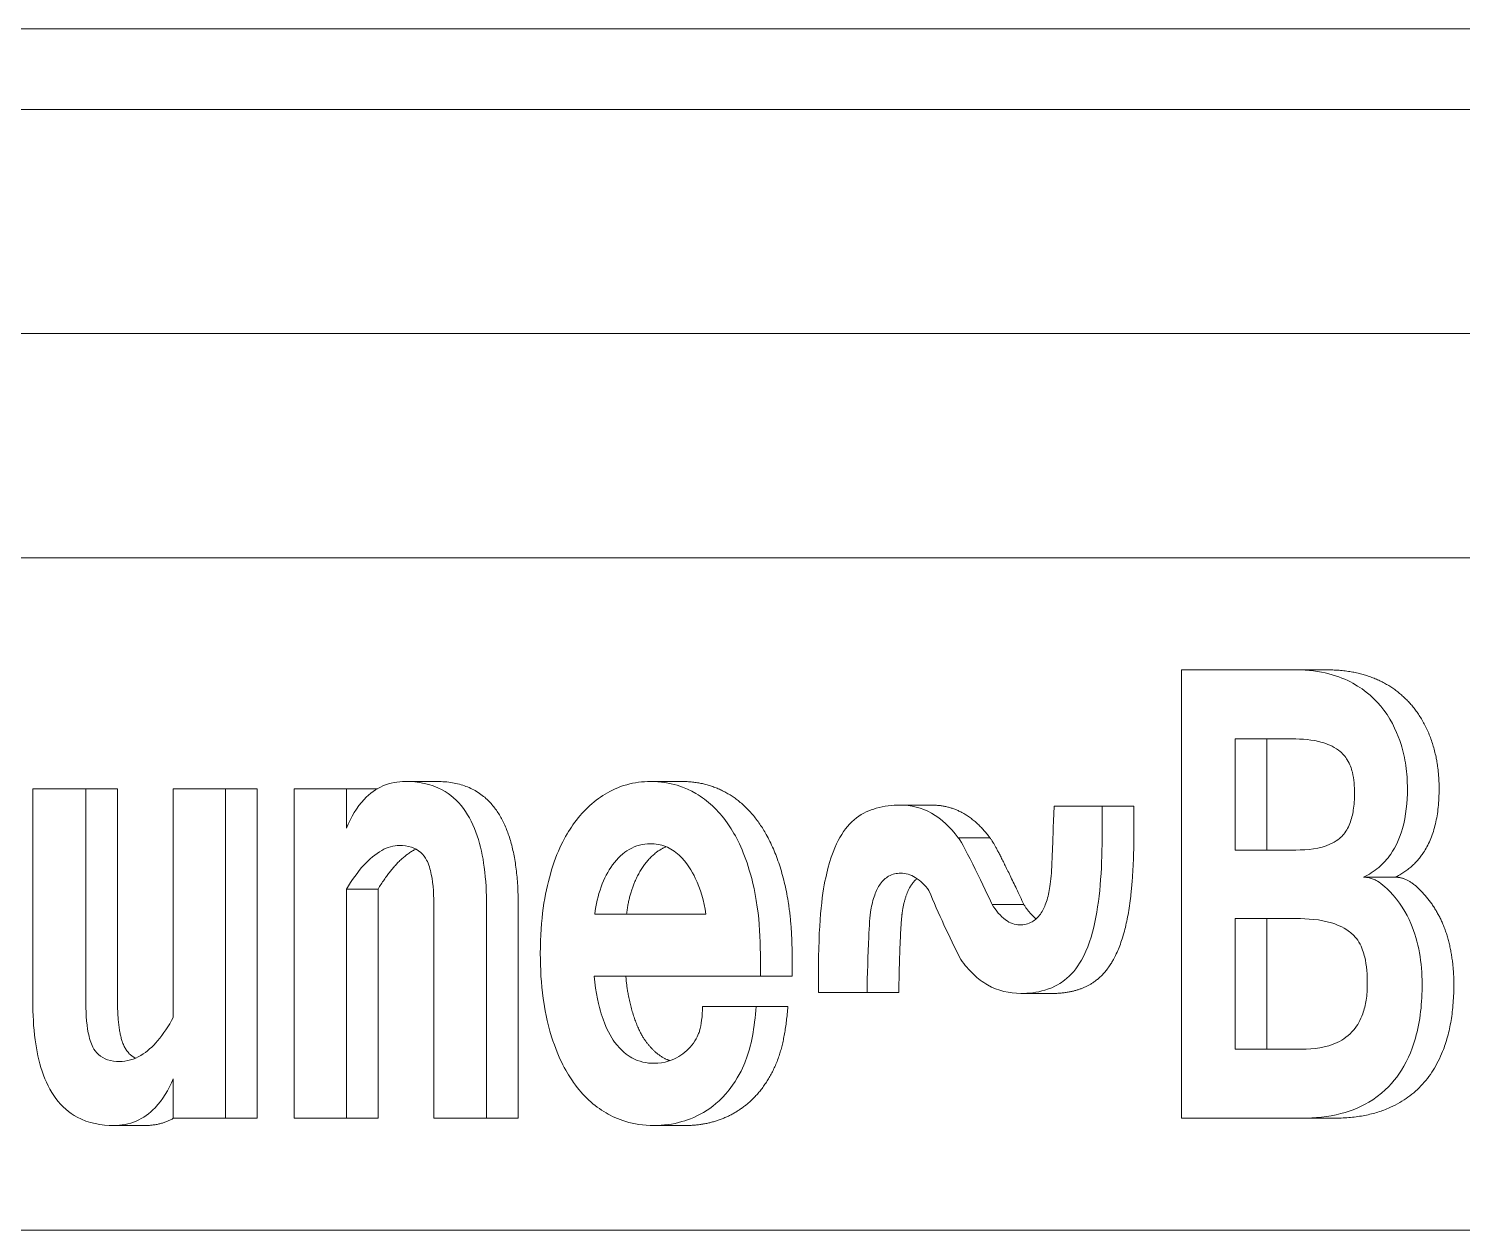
# Model space of a CAD drawing. Header units: inches. Extents: x 20 to 536, y 8 to 344.
# Drawn here: x 234.04 to 235.639, y 128.653 to 129.993 of the extents above; entities that cross this region are included whole.
import ezdxf

# ---------------------------------------------------------------- set-up
doc = ezdxf.new("R2010")
doc.units = ezdxf.units.IN
doc.header["$LTSCALE"] = 16
doc.header["$MEASUREMENT"] = 0
doc.layers.add('Visible (ANSI)', color=7, linetype='Continuous', lineweight=50)

msp = doc.modelspace()

# ---------------------------------------------------------------- linework, layer by layer
at = {"layer": 'Visible (ANSI)', "linetype": 'Continuous', "lineweight": 18}
for p, q in [((240.049505, 129.993472), (230.998538, 129.993472)), ((230.422246, 129.903472), (239.968188, 129.903472)), ((231.018868, 129.653437), (239.371566, 129.653437)), ((232.941314, 129.403437), (237.44912, 129.403437)), ((235.325934, 129.278437), (235.325934, 128.778437)), ((235.453686, 129.278437), (235.325934, 129.278437)), ((235.489041, 129.278437), (235.453686, 129.278437)), ((235.385695, 129.201514), (235.449391, 129.201514)), ((235.385695, 129.077526), (235.385695, 129.201514)), ((235.42105, 129.201514), (235.42105, 129.077526)), ((234.495398, 129.153943), (234.460043, 129.153943)), ((234.768641, 129.153943), (234.733286, 129.153943)), ((234.103422, 129.145846), (234.044377, 129.145846)), ((234.044377, 129.145846), (234.044377, 128.909004)), ((234.103422, 128.911535), (234.103422, 129.145846)), ((234.138777, 129.145846), (234.103422, 129.145846)), ((234.138777, 129.145846), (234.138777, 128.911535)), ((234.259443, 129.145846), (234.201114, 129.145846)), ((234.201114, 129.145846), (234.201114, 128.890786)), ((234.259443, 128.778437), (234.259443, 129.145846)), ((234.294799, 129.145846), (234.259443, 129.145846)), ((234.294799, 129.145846), (234.294799, 128.778437)), ((234.394199, 129.145846), (234.33587, 129.145846)), ((234.33587, 129.145846), (234.33587, 128.778437)), ((234.394199, 129.101818), (234.394199, 129.145846)), ((234.428794, 129.145846), (234.394199, 129.145846)), ((235.047252, 129.127628), (235.011897, 129.127628)), ((235.23734, 129.126616), (235.183663, 129.126616)), ((235.272696, 129.126616), (235.23734, 129.126616)), ((235.23734, 129.096757), (235.23734, 129.126616)), ((235.272696, 129.126616), (235.272696, 129.096757)), ((235.112022, 129.09119), (235.076667, 129.09119)), ((235.453328, 129.077526), (235.385695, 129.077526)), ((235.565145, 129.047182), (235.529789, 129.047182)), ((234.394199, 128.778437), (234.394199, 129.034004)), ((234.429554, 129.034004), (234.394199, 129.034004)), ((234.429554, 129.034004), (234.429554, 128.778437)), ((234.491892, 129.012749), (234.491892, 128.778437)), ((234.550579, 128.778437), (234.550579, 129.015279)), ((234.585934, 129.015279), (234.585934, 128.778437)), ((234.795194, 129.00617), (234.671378, 129.00617)), ((235.149954, 129.016798), (235.114599, 129.016798)), ((235.385695, 129.001109), (235.453686, 129.001109)), ((235.385695, 128.85536), (235.385695, 129.001109)), ((235.42105, 129.001109), (235.42105, 128.85536)), ((234.856028, 128.936838), (234.856028, 128.961636)), ((234.891383, 128.961636), (234.891383, 128.936838)), ((234.921003, 128.948984), (234.921003, 128.91862)), ((234.670663, 128.936838), (234.856028, 128.936838)), ((234.891383, 128.936838), (234.856028, 128.936838)), ((234.921003, 128.91862), (234.975038, 128.91862)), ((235.010394, 128.91862), (234.975038, 128.91862)), ((235.181803, 128.917607), (235.146447, 128.917607)), ((234.851376, 128.902931), (234.791615, 128.902931)), ((234.886731, 128.902931), (234.851376, 128.902931)), ((235.460127, 128.85536), (235.385695, 128.85536)), ((234.201114, 128.822466), (234.201114, 128.778437)), ((234.16991, 128.77034), (234.134554, 128.77034)), ((234.201114, 128.778437), (234.259443, 128.778437)), ((234.294799, 128.778437), (234.259443, 128.778437)), ((234.33587, 128.778437), (234.394199, 128.778437)), ((234.429554, 128.778437), (234.394199, 128.778437)), ((234.491892, 128.778437), (234.550579, 128.778437)), ((234.585934, 128.778437), (234.550579, 128.778437)), ((234.772935, 128.77034), (234.73758, 128.77034)), ((235.325934, 128.778437), (235.460127, 128.778437)), ((235.495482, 128.778437), (235.460127, 128.778437)), ((237.44912, 128.653437), (233.692847, 128.653437))]:
    msp.add_line(p, q, dxfattribs=at)
for points, degree, knots in [([(235.577859, 129.145846), (235.577859, 129.15452), (235.5773, 129.163143), (235.5749, 129.179822), (235.573129, 129.187735), (235.567341, 129.206159), (235.561579, 129.220191), (235.542705, 129.245408), (235.531318, 129.255709), (235.502102, 129.271676), (235.481571, 129.278437), (235.453686, 129.278437)], 3, [-1.37022204, -1.37022204, -1.37022204, -1.37022204, -1.13367687, -1.13367687, -0.90603204, -0.90603204, -0.58386018, -0.58386018, -0.30050429, -0.30050429, 0, 0, 0, 0]), ([(235.449391, 129.201514), (235.460084, 129.201514), (235.472095, 129.20065), (235.4878, 129.196078), (235.494885, 129.193465), (235.505621, 129.185299), (235.508664, 129.18149), (235.513824, 129.173251), (235.515403, 129.168497), (235.518227, 129.156711), (235.518814, 129.14826), (235.518814, 129.140279)], 3, [-0.217883978, -0.217883978, -0.217883978, -0.217883978, -0.151492323, -0.151492323, -0.118749394, -0.118749394, -0.094641913, -0.094641913, -0.060812242, -0.060812242, 0, 0, 0, 0]), ([(234.460043, 129.153943), (234.451534, 129.153943), (234.443055, 129.152483), (234.427349, 129.145661), (234.420374, 129.140707), (234.405898, 129.12528), (234.399399, 129.114235), (234.394199, 129.101818)], 3, [-0.286997863, -0.286997863, -0.286997863, -0.286997863, -0.195305384, -0.195305384, -0.109970073, -0.109970073, 0, 0, 0, 0]), ([(234.550579, 129.015279), (234.550579, 129.0296), (234.549854, 129.044214), (234.546373, 129.070347), (234.543891, 129.082254), (234.536359, 129.104757), (234.531332, 129.115017), (234.517972, 129.132942), (234.509948, 129.139739), (234.488141, 129.151513), (234.473884, 129.153943), (234.460043, 129.153943)], 3, [-0.549838036, -0.549838036, -0.549838036, -0.549838036, -0.440760651, -0.440760651, -0.347374274, -0.347374274, -0.251258835, -0.251258835, -0.149149172, -0.149149172, 0, 0, 0, 0]), ([(234.733286, 129.153943), (234.724444, 129.153943), (234.71565, 129.152831), (234.697552, 129.147761), (234.689582, 129.143959), (234.669212, 129.131559), (234.657184, 129.120246), (234.638508, 129.093577), (234.629095, 129.076332), (234.615543, 129.029107), (234.610544, 129.000776), (234.610544, 128.962142)], 3, [-1.49193162, -1.49193162, -1.49193162, -1.49193162, -1.29030138, -1.29030138, -1.0712515, -1.0712515, -0.64119148, -0.64119148, -0.29439022, -0.29439022, 0, 0, 0, 0]), ([(234.856028, 128.961636), (234.856028, 128.979112), (234.855013, 128.996641), (234.849774, 129.034189), (234.845698, 129.049078), (234.835552, 129.080828), (234.82705, 129.09652), (234.808943, 129.122159), (234.797296, 129.132906), (234.772719, 129.147196), (234.756223, 129.153943), (234.733286, 129.153943)], 3, [-0.953742878, -0.953742878, -0.953742878, -0.953742878, -0.864238922, -0.864238922, -0.757751945, -0.757751945, -0.52950742, -0.52950742, -0.247180323, -0.247180323, 0, 0, 0, 0]), ([(235.518814, 129.140279), (235.518814, 129.134186), (235.51845, 129.127999), (235.516705, 129.116856), (235.515457, 129.111824), (235.511609, 129.102029), (235.50898, 129.09761), (235.503, 129.09091), (235.498668, 129.087076), (235.480322, 129.079043), (235.466649, 129.077526), (235.453328, 129.077526)], 3, [-0.570946972, -0.570946972, -0.570946972, -0.570946972, -0.453612383, -0.453612383, -0.351244571, -0.351244571, -0.237936486, -0.237936486, -0.143553355, -0.143553355, 0, 0, 0, 0]), ([(235.528834, 129.047162), (235.534756, 129.050035), (235.540521, 129.053652), (235.550789, 129.062373), (235.555309, 129.067277), (235.565043, 129.081307), (235.569381, 129.090859), (235.576369, 129.115613), (235.577859, 129.130773), (235.577859, 129.145846)], 3, [-0.332004447, -0.332004447, -0.332004447, -0.332004447, -0.264558277, -0.264558277, -0.202993513, -0.202993513, -0.114860808, -0.114860808, 0, 0, 0, 0]), ([(235.011897, 129.127628), (235.002965, 129.127628), (234.993895, 129.126627), (234.977971, 129.121991), (234.970311, 129.118774), (234.956023, 129.107834), (234.949945, 129.100578), (234.93994, 129.083028), (234.934158, 129.069759), (234.925615, 129.032198), (234.921003, 129.002253), (234.921003, 128.948984)], 3, [-2.38343253, -2.38343253, -2.38343253, -2.38343253, -1.8060438, -1.8060438, -1.33277788, -1.33277788, -0.86133468, -0.86133468, -0.40590851, -0.40590851, 0, 0, 0, 0]), ([(235.076667, 129.09119), (235.068015, 129.102937), (235.058199, 129.112249), (235.035808, 129.124845), (235.024, 129.127628), (235.011897, 129.127628)], 3, [-0.259669604, -0.259669604, -0.259669604, -0.259669604, -0.130428825, -0.130428825, 0, 0, 0, 0]), ([(235.183663, 129.126616), (235.182014, 129.078222), (235.181344, 129.063715), (235.18058, 129.049499), (235.179834, 129.040519), (235.178653, 129.03451)], 3, [-0.0733444233, -0.0733444233, -0.0733444233, -0.0733444233, -0.047519074, -0.047519074, 0, 0, 0, 0]), ([(234.671378, 129.00617), (234.672678, 129.016736), (234.674918, 129.026958), (234.681671, 129.045629), (234.685934, 129.053741), (234.696858, 129.068615), (234.702994, 129.074321), (234.7172, 129.082667), (234.725134, 129.084611), (234.733286, 129.084611)], 3, [-0.311667492, -0.311667492, -0.311667492, -0.311667492, -0.237050543, -0.237050543, -0.16576507, -0.16576507, -0.087852602, -0.087852602, 0, 0, 0, 0]), ([(234.733286, 129.084611), (234.73909, 129.084611), (234.744841, 129.083633), (234.755762, 129.079256), (234.760754, 129.076045), (234.774007, 129.063762), (234.779966, 129.053365), (234.789299, 129.034046), (234.79307, 129.020545), (234.795194, 129.00617)], 3, [-0.251457438, -0.251457438, -0.251457438, -0.251457438, -0.21404187, -0.21404187, -0.178283825, -0.178283825, -0.111899249, -0.111899249, 0, 0, 0, 0]), ([(235.114599, 129.016798), (235.112259, 129.021795), (235.086637, 129.076493), (235.078014, 129.089674), (235.077474, 129.090434), (235.076925, 129.090999), (235.07679, 129.091121), (235.076667, 129.09119)], 3, [-0.0812338479, -0.0812338479, -0.0812338479, -0.0812338479, -0.0063211266, -0.0063211266, -0.0014322504, -0.0014322504, 0, 0, 0, 0]), ([(235.146447, 128.917607), (235.155442, 128.917607), (235.164594, 128.918622), (235.184867, 128.924636), (235.192025, 128.929638), (235.202746, 128.937979), (235.209006, 128.94558), (235.221208, 128.967277), (235.225953, 128.98198), (235.235508, 129.026358), (235.23734, 129.06187), (235.23734, 129.096757)], 3, [-0.589636819, -0.589636819, -0.589636819, -0.589636819, -0.553532833, -0.553532833, -0.506526146, -0.506526146, -0.40328783, -0.40328783, -0.265842047, -0.265842047, 0, 0, 0, 0]), ([(234.394199, 129.034004), (234.400127, 129.0437), (234.406725, 129.053042), (234.41992, 129.067466), (234.42651, 129.073174), (234.440031, 129.080621), (234.446702, 129.082587), (234.453602, 129.082587)], 3, [-0.254147783, -0.254147783, -0.254147783, -0.254147783, -0.156374809, -0.156374809, -0.074354364, -0.074354364, 0, 0, 0, 0]), ([(234.453602, 129.082587), (234.457975, 129.082587), (234.46248, 129.082082), (234.470407, 129.079515), (234.473973, 129.077659), (234.480218, 129.072096), (234.482276, 129.069044), (234.48618, 129.061696), (234.487834, 129.055926), (234.491171, 129.039187), (234.491892, 129.025858), (234.491892, 129.012749)], 3, [-0.243715019, -0.243715019, -0.243715019, -0.243715019, -0.209104446, -0.209104446, -0.179401679, -0.179401679, -0.150757457, -0.150757457, -0.099891353, -0.099891353, 0, 0, 0, 0]), ([(234.75094, 129.081185), (234.738278, 129.075976), (234.711028, 129.041089), (234.706734, 129.00617)], 2, [0.39681298, 0.39681298, 0.39681298, 1, 2, 2, 2]), ([(234.979332, 129.010725), (234.980325, 129.016411), (234.981691, 129.022076), (234.985223, 129.03181), (234.987262, 129.036002), (234.992494, 129.043381), (234.995595, 129.046287), (235.003395, 129.050756), (235.007994, 129.051717), (235.012612, 129.051717)], 3, [-0.174010342, -0.174010342, -0.174010342, -0.174010342, -0.129365784, -0.129365784, -0.090658973, -0.090658973, -0.049771795, -0.049771795, 0, 0, 0, 0]), ([(235.012612, 129.051717), (235.0154, 129.051717), (235.018159, 129.051321), (235.023643, 129.049701), (235.02631, 129.048487), (235.034538, 129.043463), (235.039596, 129.038394), (235.044103, 129.032486)], 3, [-0.126574619, -0.126574619, -0.126574619, -0.126574619, -0.096544816, -0.096544816, -0.066224916, -0.066224916, 0, 0, 0, 0]), ([(235.59432, 128.928235), (235.59432, 128.940006), (235.593283, 128.951596), (235.589151, 128.974693), (235.58616, 128.985329), (235.576673, 129.007404), (235.56913, 129.020073), (235.550518, 129.039311), (235.545087, 129.042592), (235.537553, 129.04625), (235.533241, 129.047345), (235.528834, 129.047162)], 3, [-0.236404936, -0.236404936, -0.236404936, -0.236404936, -0.1893821, -0.1893821, -0.141231453, -0.141231453, -0.08584592, -0.08584592, -0.047520192, -0.047520192, 0, 0, 0, 0]), ([(235.565145, 129.047182), (235.576875, 129.047182), (235.602836, 129.022871), (235.621087, 128.98947), (235.629675, 128.948984), (235.629675, 128.928235)], 2, [0.03921569, 0.03921569, 0.03921569, 1, 2, 3, 4, 4, 4]), ([(235.044103, 129.032486), (235.049436, 129.019459), (235.055023, 129.006637), (235.066836, 128.980988), (235.07308, 128.968166), (235.07953, 128.955563)], 3, [-0.23324276, -0.23324276, -0.23324276, -0.23324276, -0.118545851, -0.118545851, 0, 0, 0, 0]), ([(235.178653, 129.03451), (235.177688, 129.028914), (235.176358, 129.02332), (235.172916, 129.01377), (235.170932, 129.009667), (235.165765, 129.002419), (235.162603, 128.999518), (235.154754, 128.995011), (235.150078, 128.994024), (235.145374, 128.994024)], 3, [-0.172747525, -0.172747525, -0.172747525, -0.172747525, -0.128926767, -0.128926767, -0.091254657, -0.091254657, -0.050695576, -0.050695576, 0, 0, 0, 0]), ([(234.975038, 128.91862), (234.975401, 128.93749), (234.975979, 128.961197), (234.977492, 128.992698), (234.978278, 129.004201), (234.979332, 129.010725)], 3, [-0.129093531, -0.129093531, -0.129093531, -0.129093531, -0.050994454, -0.050994454, 0, 0, 0, 0]), ([(235.145374, 128.994024), (235.142633, 128.994024), (235.139934, 128.994498), (235.13455, 128.996423), (235.131942, 128.997873), (235.123785, 129.00391), (235.118843, 129.010046), (235.114599, 129.016798)], 3, [-0.128632551, -0.128632551, -0.128632551, -0.128632551, -0.099126524, -0.099126524, -0.068837122, -0.068837122, 0, 0, 0, 0]), ([(235.453686, 129.001109), (235.466226, 129.001109), (235.480789, 129.000123), (235.496851, 128.995189), (235.505672, 128.992341), (235.516064, 128.984337), (235.520155, 128.980683), (235.527327, 128.968858), (235.529123, 128.962943), (235.53241, 128.948663), (235.533128, 128.938182), (235.533128, 128.928235)], 3, [-0.627216897, -0.627216897, -0.627216897, -0.627216897, -0.26355814, -0.26355814, -0.153530989, -0.153530989, -0.114232774, -0.114232774, -0.075797609, -0.075797609, 0, 0, 0, 0]), ([(234.610544, 128.962142), (234.610544, 128.945378), (234.611471, 128.928487), (234.615204, 128.901145), (234.617868, 128.886028), (234.631018, 128.844281), (234.640508, 128.82833), (234.658128, 128.803452), (234.670263, 128.792255), (234.695617, 128.777574), (234.712969, 128.77034), (234.73758, 128.77034)], 3, [-1.15207317, -1.15207317, -1.15207317, -1.15207317, -0.93289171, -0.93289171, -0.78803686, -0.78803686, -0.5752915, -0.5752915, -0.26521632, -0.26521632, 0, 0, 0, 0]), ([(235.07953, 128.955563), (235.083847, 128.949375), (235.08854, 128.943804), (235.098634, 128.934216), (235.103919, 128.930262), (235.121283, 128.920413), (235.133753, 128.917607), (235.146447, 128.917607)], 3, [-0.267811712, -0.267811712, -0.267811712, -0.267811712, -0.201580456, -0.201580456, -0.136795366, -0.136795366, 0, 0, 0, 0]), ([(234.73758, 128.839672), (234.729081, 128.839672), (234.720659, 128.841432), (234.707548, 128.848635), (234.70066, 128.853564), (234.689499, 128.868762), (234.683695, 128.878044), (234.676401, 128.901938), (234.671773, 128.918517), (234.670663, 128.936838)], 3, [-1.96156648, -1.96156648, -1.96156648, -1.96156648, -1.05825772, -1.05825772, -0.46701751, -0.46701751, -0.14011971, -0.14011971, 0, 0, 0, 0]), ([(234.706018, 128.936838), (234.707091, 128.919126), (234.718543, 128.878134), (234.736435, 128.852324), (234.751246, 128.844012), (234.755049, 128.84265)], 2, [0, 0, 0, 1, 2, 3, 3.31392045, 3.31392045, 3.31392045]), ([(235.460127, 128.778437), (235.474645, 128.778437), (235.489482, 128.779871), (235.515924, 128.786786), (235.527972, 128.791709), (235.553161, 128.808345), (235.562282, 128.819013), (235.57637, 128.839229), (235.582503, 128.852586), (235.592235, 128.88685), (235.59432, 128.907559), (235.59432, 128.928235)], 3, [-0.534957751, -0.534957751, -0.534957751, -0.534957751, -0.44787355, -0.44787355, -0.373731161, -0.373731161, -0.28123866, -0.28123866, -0.157548974, -0.157548974, 0, 0, 0, 0]), ([(235.533128, 128.928235), (235.533128, 128.9222), (235.532752, 128.916141), (235.531033, 128.904873), (235.529787, 128.89969), (235.525558, 128.887943), (235.522223, 128.882058), (235.512692, 128.870617), (235.506277, 128.866098), (235.487266, 128.85708), (235.473074, 128.85536), (235.460127, 128.85536)], 3, [-0.361217471, -0.361217471, -0.361217471, -0.361217471, -0.315406386, -0.315406386, -0.273717942, -0.273717942, -0.215356644, -0.215356644, -0.139521638, -0.139521638, 0, 0, 0, 0]), ([(234.044377, 128.909004), (234.044377, 128.894652), (234.045101, 128.880004), (234.048586, 128.853822), (234.051069, 128.841894), (234.058598, 128.819396), (234.063613, 128.809152), (234.07693, 128.79127), (234.08492, 128.784491), (234.106619, 128.772763), (234.120791, 128.77034), (234.134554, 128.77034)], 3, [-0.548827562, -0.548827562, -0.548827562, -0.548827562, -0.439512351, -0.439512351, -0.34598462, -0.34598462, -0.250058124, -0.250058124, -0.148318491, -0.148318491, 0, 0, 0, 0]), ([(234.140996, 128.841696), (234.136566, 128.841696), (234.131994, 128.842224), (234.124142, 128.844883), (234.120703, 128.846735), (234.11487, 128.852061), (234.112866, 128.854944), (234.108994, 128.862323), (234.107394, 128.868048), (234.104123, 128.884768), (234.103422, 128.898292), (234.103422, 128.911535)], 3, [-0.253422966, -0.253422966, -0.253422966, -0.253422966, -0.213493453, -0.213493453, -0.180698068, -0.180698068, -0.150977621, -0.150977621, -0.100904321, -0.100904321, 0, 0, 0, 0]), ([(234.138777, 128.911535), (234.138777, 128.871555), (234.151653, 128.849172), (234.158885, 128.84544)], 2, [0, 0, 0, 1, 1.49926173, 1.49926173, 1.49926173]), ([(234.73758, 128.77034), (234.747993, 128.77034), (234.758347, 128.771679), (234.776558, 128.776924), (234.786391, 128.780736), (234.804577, 128.792613), (234.81515, 128.800997), (234.832823, 128.826349), (234.837481, 128.837161), (234.845892, 128.858651), (234.849533, 128.879765), (234.851376, 128.902931)], 3, [-0.510586724, -0.510586724, -0.510586724, -0.510586724, -0.395857325, -0.395857325, -0.305816844, -0.305816844, -0.233792858, -0.233792858, -0.177640706, -0.177640706, 0, 0, 0, 0]), ([(234.791615, 128.902931), (234.791267, 128.892092), (234.790225, 128.882666), (234.787888, 128.874799), (234.786139, 128.869029), (234.77693, 128.856063), (234.771305, 128.850951), (234.758618, 128.843477), (234.74917, 128.839672), (234.73758, 128.839672)], 3, [-1.35675121, -1.35675121, -1.35675121, -1.35675121, -0.38738366, -0.38738366, -0.25082013, -0.25082013, -0.12489258, -0.12489258, 0, 0, 0, 0]), ([(234.201114, 128.890786), (234.195962, 128.881362), (234.19016, 128.872432), (234.177976, 128.8582), (234.171751, 128.852578), (234.157287, 128.843991), (234.149305, 128.841696), (234.140996, 128.841696)], 3, [-0.259852508, -0.259852508, -0.259852508, -0.259852508, -0.169044662, -0.169044662, -0.089539798, -0.089539798, 0, 0, 0, 0]), ([(234.134554, 128.77034), (234.143113, 128.77034), (234.151644, 128.771795), (234.167457, 128.778576), (234.174494, 128.7835), (234.189172, 128.798899), (234.195797, 128.809973), (234.201114, 128.822466)], 3, [-0.289149274, -0.289149274, -0.289149274, -0.289149274, -0.196914302, -0.196914302, -0.111111337, -0.111111337, 0, 0, 0, 0])]:
    msp.add_open_spline(points, degree=degree, knots=knots, dxfattribs=at)
for points in [[(235.489041, 129.278437), (235.516595, 129.278437), (235.562042, 129.260725), (235.594964, 129.226312), (235.613214, 129.176211), (235.613214, 129.145846)], [(234.495398, 129.153943), (234.585934, 129.153943), (234.585934, 129.015279)], [(234.768641, 129.153943), (234.796196, 129.153943), (234.842, 129.127628), (234.874206, 129.07702), (234.891383, 129.005664), (234.891383, 128.961636)], [(235.613214, 129.145846), (235.613214, 129.070979), (235.56423, 129.047182)], [(235.047252, 129.127628), (235.085184, 129.127628), (235.112022, 129.09119)], [(235.112022, 129.09119), (235.113811, 129.090178), (235.13242, 129.054247), (235.149954, 129.016798)], [(235.272696, 129.096757), (235.272696, 129.04868), (235.262676, 128.98036), (235.24049, 128.936838), (235.205778, 128.917607), (235.181803, 128.917607)], [(234.471826, 129.078547), (234.45069, 129.068576), (234.429554, 129.034004)], [(235.030744, 129.045708), (235.019104, 129.036022), (235.014688, 129.010725)], [(235.014688, 129.010725), (235.011825, 128.993012), (235.010394, 128.91862)], [(235.149954, 129.016798), (235.156519, 129.006352), (235.163536, 129.000698)], [(235.629675, 128.928235), (235.629675, 128.85536), (235.56061, 128.778437), (235.495482, 128.778437)], [(234.886731, 128.902931), (234.88351, 128.862445), (234.863829, 128.816393), (234.83377, 128.786028), (234.794764, 128.77034), (234.772935, 128.77034)], [(234.201441, 128.778437), (234.187399, 128.77034), (234.16991, 128.77034)]]:
    msp.add_open_spline(points, degree=2, dxfattribs=at)

doc.saveas('drawing.dxf')
